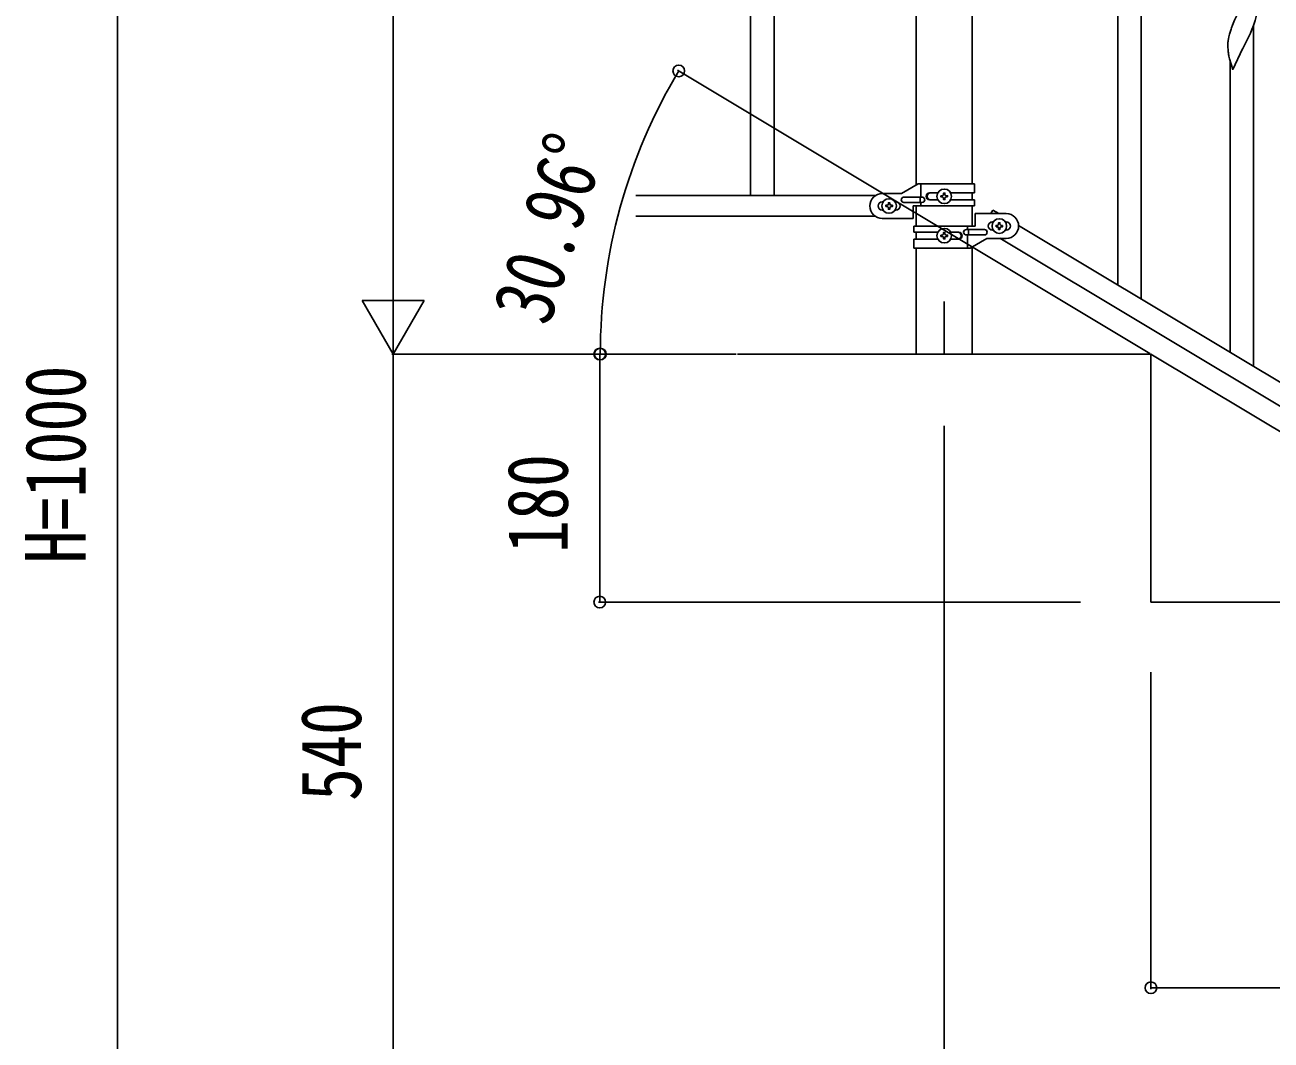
# Model space of a CAD drawing. Units: millimetres, scale not verified. Extents: x -4143 to 4140, y -2900 to 2898.
# Drawn here: x -2011 to -1107, y -1910 to -1174 of the extents above; entities that cross this region are included whole.
import ezdxf
from ezdxf.enums import TextEntityAlignment as Align

# ---------------------------------------------------------------- set-up
doc = ezdxf.new("R2010")
doc.units = ezdxf.units.MM
doc.header["$LTSCALE"] = 10
for name, color, linetype in [('0-2_YKK_12', 2, 'Continuous'), ('0-3_YKK_A1', 4, 'Continuous'), ('0-4_YKK_D', 6, 'Continuous')]:
    doc.layers.add(name, color=color, linetype=linetype)
doc.styles.add('ＭＳ ゴシック', font='')
doc.styles.get('ＭＳ ゴシック').set_extended_font_data('MS Gothic')

msp = doc.modelspace()

# ---------------------------------------------------------------- linework, layer by layer
at = {"layer": '0-2_YKK_12'}
for p in [(-1343.97, -1374.38), (-1343.97, -1382.84)]:
    msp.add_line(p, (-1343.97, -1412.5), dxfattribs=at)
at = {"layer": '0-3_YKK_A1'}
for p, q in [((-1484.47, -437.46), (-1484.47, -1297.46)), ((-1467.47, -437.46), (-1467.47, -1297.46)), ((-1364.22, -1289.76), (-1364.22, -538.73)), ((-1323.72, -538.73), (-1323.72, -1288.96)), ((-1200.97, -1372.49), (-1200.97, -1125.2)), ((-1217.97, -1362.29), (-1217.97, -1150.41)), ((-1119.54, -1421.34), (-1119.54, -1174.06)), ((-1136.54, -1411.15), (-1136.54, -1199.27)), ((-1362.85, -1288.96), (-1374.97, -1295.96)), ((-1321.97, -1288.96), (-1362.85, -1288.96)), ((-1360.94, -1298.46), (-1360.94, -1288.96)), ((-1321.97, -1295.46), (-1321.97, -1288.96)), ((-1393.95, -1297.46), (-1567.83, -1297.46)), ((-1388.97, -1295.96), (-1374.97, -1295.96)), ((-1388.34, -1301.96), (-1388.97, -1301.96)), ((-1378.97, -1301.96), (-1379.6, -1301.96)), ((-1373.17, -1298.46), (-1360.09, -1298.46)), ((-1361.5, -1302.46), (-1361.5, -1298.46)), ((-1354.57, -1295.46), (-1348.65, -1295.46)), ((-1354.57, -1300.46), (-1348.65, -1300.46)), ((-1345.41, -1297.48), (-1346.37, -1297.48)), ((-1342.53, -1298.44), (-1341.57, -1298.44)), ((-1339.3, -1295.46), (-1321.97, -1295.46)), ((-1339.3, -1300.46), (-1321.97, -1300.46)), ((-1323.72, -1295.46), (-1323.72, -1300.46)), ((-1321.97, -1304.96), (-1321.97, -1300.46)), ((-1388.34, -1307.96), (-1388.97, -1307.96)), ((-1385.41, -1305.44), (-1386.37, -1305.44)), ((-1382.53, -1304.48), (-1381.57, -1304.48)), ((-1378.97, -1307.96), (-1379.6, -1307.96)), ((-1373.17, -1302.46), (-1360.09, -1302.46)), ((-1366.47, -1304.96), (-1366.47, -1313.96)), ((-1321.97, -1304.96), (-1366.47, -1304.96)), ((-1364.22, -1319.52), (-1364.22, -1304.96)), ((-1360.94, -1304.96), (-1360.94, -1302.46)), ((-1323.72, -1304.96), (-1323.72, -1319.52)), ((-1321.47, -1319.52), (-1321.47, -1310.52)), ((-1298.97, -1310.52), (-1321.47, -1310.52)), ((-1308.68, -1307.93), (-1310.24, -1310.52)), ((-1308.68, -1307.93), (-1304.35, -1310.52)), ((-1393.95, -1312.46), (-1567.83, -1312.46)), ((-1388.97, -1313.96), (-1366.47, -1313.96)), ((-1365.97, -1319.52), (-1365.97, -1324.02)), ((-1365.97, -1319.52), (-1321.47, -1319.52)), ((-1327, -1319.52), (-1327, -1322.02)), ((-1308.97, -1316.52), (-1308.34, -1316.52)), ((-1305.41, -1320), (-1306.37, -1320)), ((-1302.53, -1319.04), (-1301.57, -1319.04)), ((-1299.6, -1316.52), (-1298.97, -1316.52)), ((-1289.98, -1319.09), (-484.4, -1802.37)), ((-1348.65, -1324.02), (-1365.97, -1324.02)), ((-1365.97, -1329.02), (-1365.97, -1335.52)), ((-1348.65, -1329.02), (-1365.97, -1329.02)), ((-1364.22, -1329.02), (-1364.22, -1324.02)), ((-1345.41, -1326.04), (-1346.37, -1326.04)), ((-1342.53, -1327), (-1341.57, -1327)), ((-1333.38, -1324.02), (-1339.3, -1324.02)), ((-1333.38, -1329.02), (-1339.3, -1329.02)), ((-1314.77, -1322.02), (-1327.85, -1322.02)), ((-1314.77, -1326.02), (-1327.85, -1326.02)), ((-1327, -1326.02), (-1327, -1335.52)), ((-1326.45, -1322.02), (-1326.45, -1326.02)), ((-1325.1, -1335.52), (-1312.97, -1328.52)), ((-1298.97, -1328.52), (-1312.97, -1328.52)), ((-1308.97, -1322.52), (-1308.34, -1322.52)), ((-1303.55, -1328.44), (-497.97, -1811.72)), ((-1299.6, -1322.52), (-1298.97, -1322.52)), ((-1365.97, -1335.52), (-1325.1, -1335.52)), ((-1364.22, -1412.5), (-1364.22, -1335.52)), ((-1323.72, -1334.73), (-1323.72, -1412.5)), ((-293.97, -1952.5), (-1193.97, -1412.5))]:
    msp.add_line(p, q, dxfattribs=at)
for points in [[(-1120.14, -1143.26), (-1127.36, -1158.12), (-1127.7, -1158.79), (-1130.97, -1165.35), (-1132.09, -1167.72), (-1133.19, -1170.18), (-1134.66, -1173.71), (-1135.44, -1175.74)], [(-1137.32, -1196.31), (-1137.1, -1197.25), (-1136.85, -1198.2), (-1134.59, -1205.85), (-1127.36, -1190.99), (-1127.19, -1190.66), (-1125.48, -1187.28), (-1123.75, -1183.76), (-1122.86, -1181.87), (-1121.75, -1179.43), (-1120.67, -1176.92), (-1119.47, -1173.88), (-1118.75, -1171.86), (-1118.26, -1170.37), (-1117.69, -1168.41), (-1117.22, -1166.52), (-1116.96, -1165.16), (-1116.77, -1163.84)], [(-1136.47, -1178.74), (-1136.9, -1180.21), (-1137.39, -1182.12), (-1137.68, -1183.51), (-1137.9, -1184.84)], [(-1138.03, -1186.11), (-1138.08, -1186.93), (-1138.08, -1187.32), (-1138.06, -1189.19), (-1138.03, -1190.2), (-1137.99, -1191.14), (-1137.91, -1192.3)], [(-1346.37, -1297.48), (-1346.37, -1298.44), (-1345.41, -1298.44)], [(-1343.49, -1296.52), (-1343.49, -1295.56), (-1344.45, -1295.56), (-1344.45, -1296.52)], [(-1344.45, -1299.4), (-1344.45, -1300.36), (-1343.49, -1300.36), (-1343.49, -1299.4)], [(-1341.57, -1298.44), (-1341.57, -1297.48), (-1342.53, -1297.48)], [(-1386.37, -1305.44), (-1386.37, -1304.48), (-1385.41, -1304.48)], [(-1384.45, -1303.52), (-1384.45, -1302.56), (-1383.49, -1302.56), (-1383.49, -1303.52)], [(-1383.49, -1306.4), (-1383.49, -1307.36), (-1384.45, -1307.36), (-1384.45, -1306.4)], [(-1381.57, -1304.48), (-1381.57, -1305.44), (-1382.53, -1305.44)], [(-1306.37, -1320), (-1306.37, -1319.04), (-1305.41, -1319.04)], [(-1304.45, -1318.08), (-1304.45, -1317.12), (-1303.49, -1317.12), (-1303.49, -1318.08)], [(-1301.57, -1319.04), (-1301.57, -1320), (-1302.53, -1320)], [(-1346.37, -1326.04), (-1346.37, -1327), (-1345.41, -1327)], [(-1343.49, -1325.08), (-1343.49, -1324.12), (-1344.45, -1324.12), (-1344.45, -1325.08)], [(-1344.45, -1327.96), (-1344.45, -1328.92), (-1343.49, -1328.92), (-1343.49, -1327.96)], [(-1341.57, -1327), (-1341.57, -1326.04), (-1342.53, -1326.04)], [(-1303.49, -1320.96), (-1303.49, -1321.92), (-1304.45, -1321.92), (-1304.45, -1320.96)], [(-593.97, -1772.5), (-893.97, -1772.5), (-893.97, -1592.5), (-1193.97, -1592.5), (-1193.97, -1412.5), (-1493.97, -1412.5)]]:
    msp.add_lwpolyline(points, dxfattribs=at)
for centre in [(-1343.97, -1297.96), (-1383.97, -1304.96), (-1303.97, -1319.52), (-1343.97, -1326.52)]:
    msp.add_circle(centre, 5.3, dxfattribs=at)
for centre, radius, start, end in [((-1060.82, -1202.99), 79.44, 159.93728, 162.22903), ((-1106.08, -1188.73), 32.06, 173.03459, 175.32634), ((-1098.02, -1188.85), 40.03, 184.94929, 187.24105), ((-1077.24, -1184.6), 61.2, 188.73397, 191.02572), ((-1388.97, -1304.96), 9, 90, 270), ((-1388.97, -1304.96), 3, 90, 270), ((-1378.97, -1304.96), 3, 270, 90), ((-1373.17, -1300.46), 2, 90, 270), ((-1360.09, -1300.46), 2, 270, 90), ((-1354.57, -1297.96), 2.5, 90, 270), ((-1353.82, -1297.96), 2.5, 90, 270), ((-1345.41, -1296.52), 0.96, 270, 0), ((-1345.41, -1299.4), 0.96, 0, 90), ((-1342.53, -1296.52), 0.96, 180, 270), ((-1342.53, -1299.4), 0.96, 90, 180), ((-1385.41, -1303.52), 0.96, 270, 0), ((-1385.41, -1306.4), 0.96, 0, 90), ((-1382.53, -1303.52), 0.96, 180, 270), ((-1382.53, -1306.4), 0.96, 90, 180), ((-1298.97, -1319.52), 9, 270, 90), ((-1308.97, -1319.52), 3, 90, 270), ((-1305.41, -1318.08), 0.96, 270, 0), ((-1305.41, -1320.96), 0.96, 0, 90), ((-1302.53, -1318.08), 0.96, 180, 270), ((-1302.53, -1320.96), 0.96, 90, 180), ((-1298.97, -1319.52), 3, 270, 90), ((-1345.41, -1325.08), 0.96, 270, 0), ((-1345.41, -1327.96), 0.96, 0, 90), ((-1342.53, -1325.08), 0.96, 180, 270), ((-1342.53, -1327.96), 0.96, 90, 180), ((-1334.13, -1326.52), 2.5, 270, 90), ((-1333.38, -1326.52), 2.5, 270, 90), ((-1327.85, -1324.02), 2, 90, 270), ((-1314.77, -1324.02), 2, 270, 90)]:
    msp.add_arc(centre, radius, start, end, dxfattribs=at)
at = {"layer": '0-4_YKK_D'}
for p, q in [((-1743.97, -1367.5), (-1743.97, -457.5)), ((-1943.97, -1907.46), (-1943.97, -997.46)), ((-1194.83, -1411.99), (-1537.47, -1206.41)), ((-1743.97, -1412.5), (-1743.97, -1334.56)), ((-1743.97, -1412.5), (-1766.47, -1373.53)), ((-1721.47, -1373.53), (-1766.47, -1373.53)), ((-1743.97, -1412.5), (-1721.47, -1373.53)), ((-1622.81, -1412.5), (-1744.97, -1412.5)), ((-1568.73, -1412.5), (-1744.97, -1412.5)), ((-1743.97, -1412.5), (-1743.97, -1952.5)), ((-1544.97, -1412.5), (-1594.97, -1412.5)), ((-1494.97, -1412.5), (-1594.55, -1412.5)), ((-1593.97, -1412.5), (-1593.97, -1592.5)), ((-1343.97, -1464.5), (-1343.97, -2103.5)), ((-1244.97, -1592.5), (-1594.97, -1592.5)), ((-1193.97, -1643.5), (-1193.97, -1873.5)), ((-1943.97, -1952.46), (-1943.97, -1874.52)), ((-893.97, -1872.5), (-1193.97, -1872.5))]:
    msp.add_line(p, q, dxfattribs=at)
for centre in [(-1536.61, -1206.92), (-1593.97, -1412.5), (-1593.55, -1412.5), (-1593.97, -1592.5), (-1193.97, -1872.5)]:
    msp.add_circle(centre, 4.25, dxfattribs=at)
msp.add_arc((-1193.97, -1412.5), 399.58, 149.03624, 180, dxfattribs=at)

# ---------------------------------------------------------------- texts
at = {"layer": '0-4_YKK_D', "style": 'ＭＳ ゴシック', "width": 0.8}
for s, rotation, p in [('30.96°', 72.415, (-1618.29, -1397.19)), ('H=1000', 90, (-1953.97, -1564.46)), ('180', 90, (-1603.97, -1556.9)), ('540', 90, (-1753.97, -1736.9))]:
    msp.add_text(s, height=43.99, rotation=rotation, dxfattribs=at).set_placement(p, align=Align.BOTTOM_LEFT)

doc.saveas('drawing.dxf')
